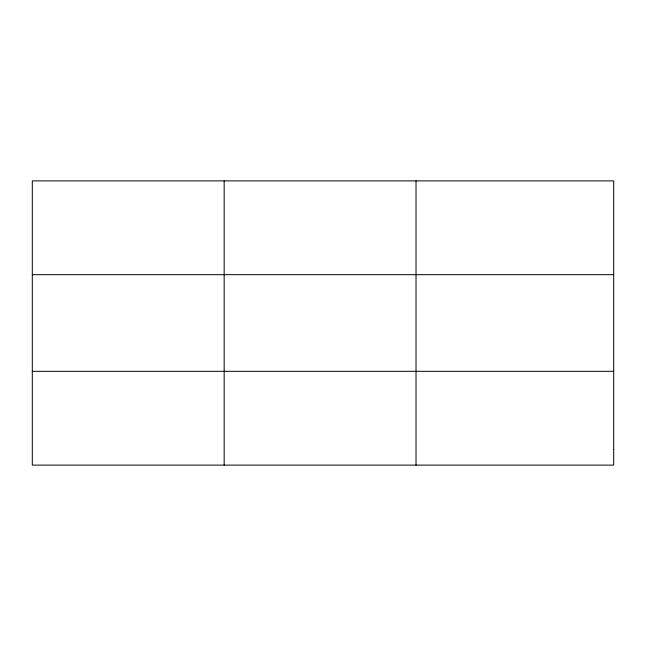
<?xml version="1.0" encoding="UTF-8"?>
<svg xmlns="http://www.w3.org/2000/svg" width="646" height="646" viewBox="0 0 646 646"><rect width="100%" height="100%" fill="white"/><g stroke="black" fill="none" stroke-linecap="round" stroke-linejoin="round"><path stroke-width="0.97" d="M224.162 180.888L224.162 465.112M416.024 180.888L416.024 465.112M32.3 274.679L613.7 274.679M32.3 371.321L613.7 371.321M613.7 449.479L613.7 465.112L32.3 465.112L32.3 180.888L613.7 180.888L613.7 449.479"/></g></svg>
